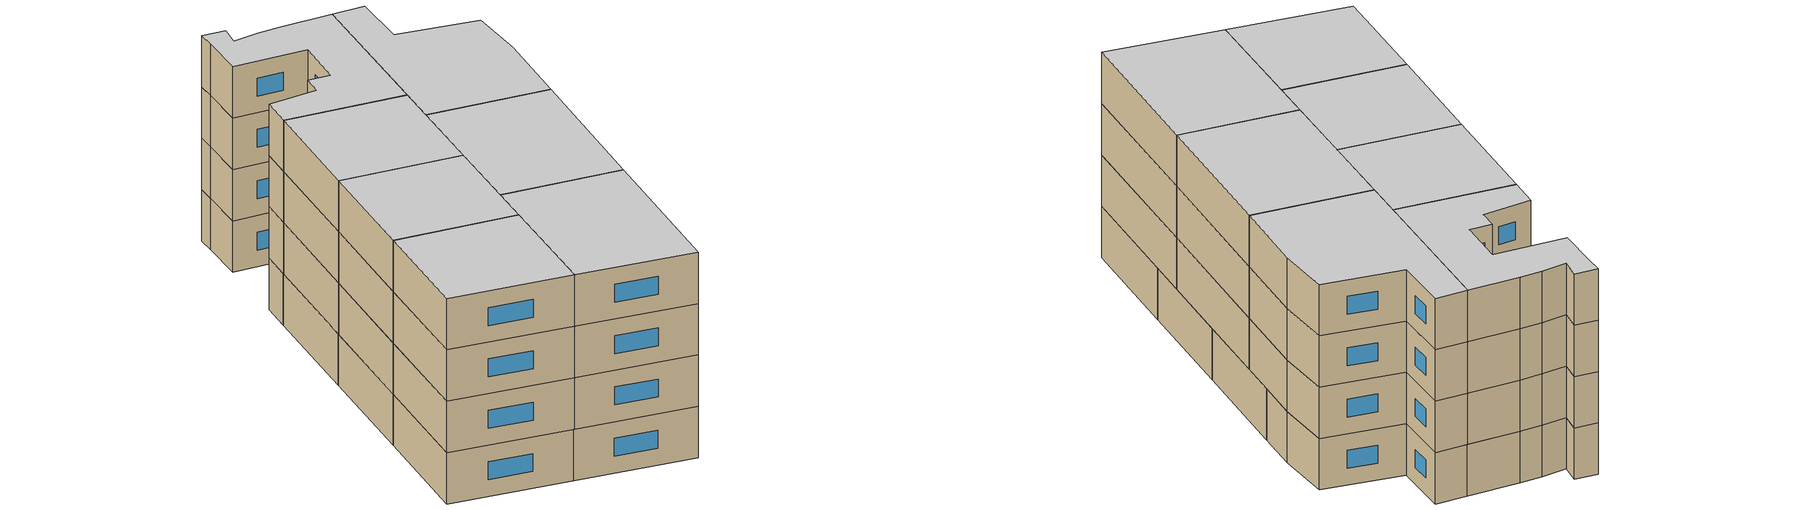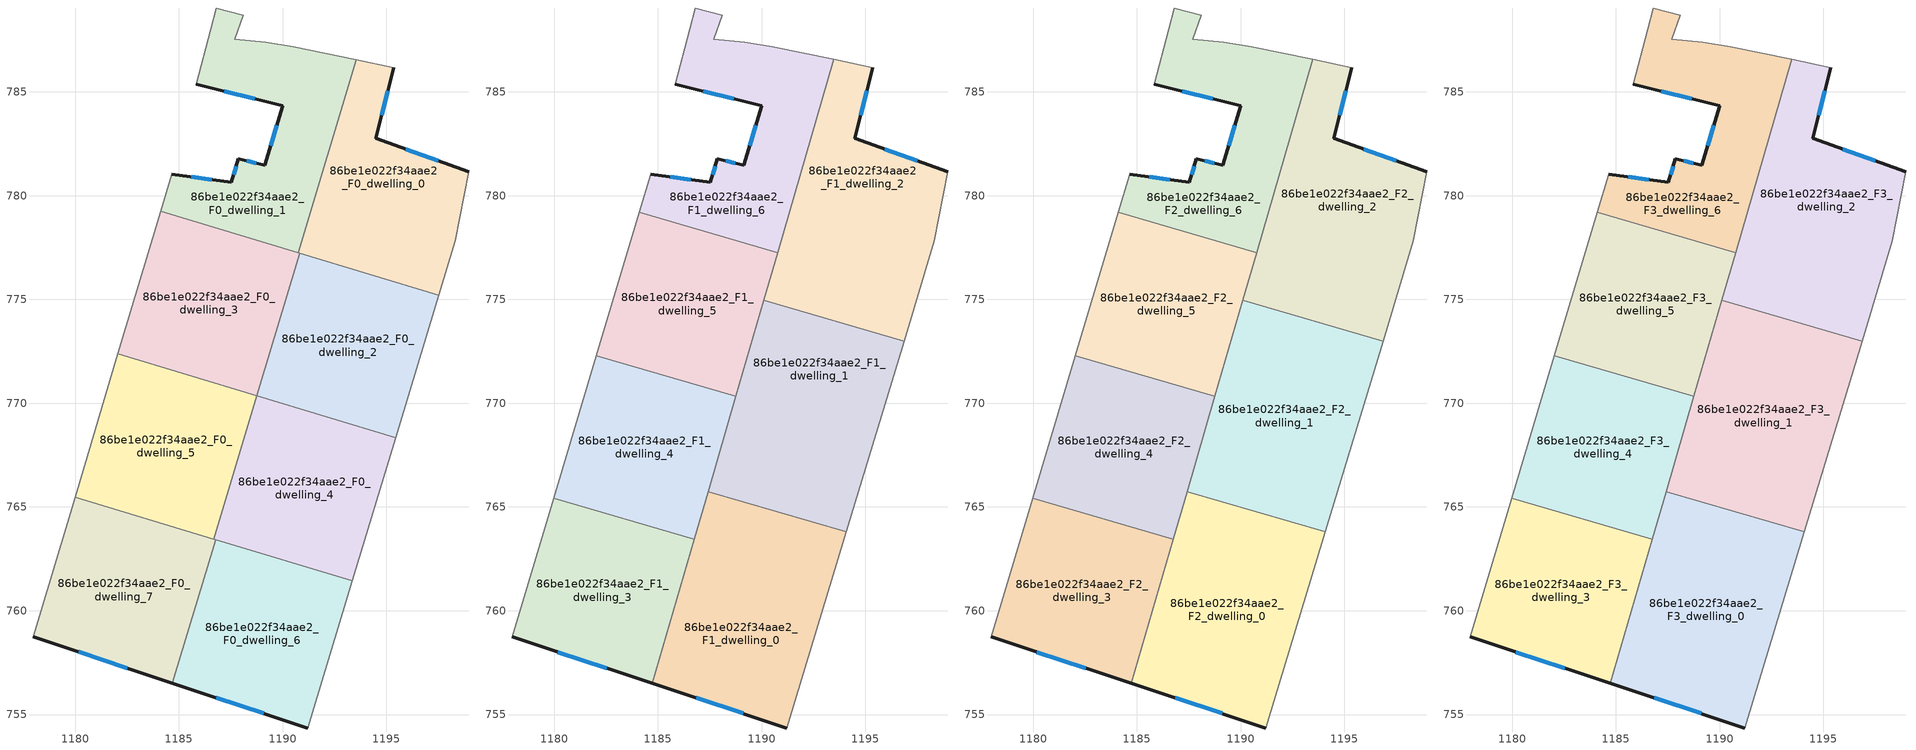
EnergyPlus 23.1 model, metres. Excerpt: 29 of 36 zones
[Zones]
86be1e022f34aae2_F0_dwelling_0
 floor ground (EU_floor_Construction): 1195.36,786.17 1194.48,782.77 1198.96,781.15 1198.32,777.82 1197.53,775.21 1190.75,777.26 1193.56,786.55 z0
 wall outside (EU_wall_Construction): 1198.96,781.15 1194.48,782.77 1195.36,786.17 z0:3
 wall adiabatic (EU_wall_Construction): 1197.53,775.21 1198.32,777.82 1198.96,781.15 / 1195.36,786.17 1193.56,786.55 z0:3
 wall to 86be1e022f34aae2_F0_dwelling_1 (EU_wall_Construction): 1193.56,786.55 1190.75,777.26 z0:3
 wall to 86be1e022f34aae2_F0_dwelling_2 (EU_wall_Construction): 1190.83,777.23 1197.53,775.21 z0:3
 wall to 86be1e022f34aae2_F0_dwelling_3 (EU_wall_Construction): 1190.75,777.26 1190.83,777.23 z0:3
 window (EU_Window_Construction): 1194.77,783.88 1195.07,785.06 / 1197.5,781.68 1195.94,782.24 z0.98:2.02
86be1e022f34aae2_F0_dwelling_1
 floor ground (EU_floor_Construction): 1193.56,786.55 1190.75,777.26 1184.12,779.26 1184.65,781.03 1187.53,780.65 1187.87,781.78 1189.14,781.46 1190,784.34 1185.83,785.38 1186.53,788.02 1186.81,789.04 1188.11,788.69 1187.7,787.53 1189.18,787.4 1190.5,787.19 z0
 wall outside (EU_wall_Construction): 1185.83,785.38 1190,784.34 1189.14,781.46 1187.87,781.78 1187.53,780.65 1184.65,781.03 z0:3
 wall adiabatic (EU_wall_Construction): 1193.56,786.55 1190.5,787.19 1189.18,787.4 1187.7,787.53 1188.11,788.69 1186.81,789.04 1186.53,788.02 1185.83,785.38 / 1184.65,781.03 1184.12,779.26 z0:3
 wall to 86be1e022f34aae2_F0_dwelling_3 (EU_wall_Construction): 1184.12,779.26 1190.75,777.26 z0:3
 window (EU_Window_Construction): 1189.72,783.4 1189.42,782.4 / 1187.19,785.04 1188.64,784.68 / 1186.59,780.78 1185.58,780.91 / 1187.76,781.41 1187.64,781.02 / 1188.73,781.56 1188.28,781.67 z0.98:2.02
86be1e022f34aae2_F0_dwelling_2
 floor ground (EU_floor_Construction): 1197.53,775.21 1195.45,768.33 1188.75,770.35 1190.83,777.23 z0
 wall to 86be1e022f34aae2_F0_dwelling_3 (EU_wall_Construction): 1190.83,777.23 1188.75,770.35 z0:3
 wall adiabatic (EU_wall_Construction): 1195.45,768.33 1197.53,775.21 z0:3
 wall to 86be1e022f34aae2_F0_dwelling_4 (EU_wall_Construction): 1188.76,770.35 1195.45,768.33 z0:3
 wall to 86be1e022f34aae2_F0_dwelling_5 (EU_wall_Construction): 1188.75,770.35 1188.76,770.35 z0:3
86be1e022f34aae2_F0_dwelling_3
 floor ground (EU_floor_Construction): 1190.83,777.23 1188.75,770.35 1182.06,772.37 1184.12,779.26 z0
 wall adiabatic (EU_wall_Construction): 1184.12,779.26 1182.06,772.37 z0:3
 wall to 86be1e022f34aae2_F0_dwelling_5 (EU_wall_Construction): 1182.06,772.37 1188.75,770.35 z0:3
86be1e022f34aae2_F0_dwelling_4
 floor ground (EU_floor_Construction): 1195.45,768.33 1193.36,761.43 1186.68,763.46 1188.76,770.35 z0
 wall to 86be1e022f34aae2_F0_dwelling_5 (EU_wall_Construction): 1188.76,770.35 1186.68,763.46 z0:3
 wall adiabatic (EU_wall_Construction): 1193.36,761.43 1195.45,768.33 z0:3
 wall to 86be1e022f34aae2_F0_dwelling_6 (EU_wall_Construction): 1186.77,763.43 1193.36,761.43 z0:3
 wall to 86be1e022f34aae2_F0_dwelling_7 (EU_wall_Construction): 1186.68,763.46 1186.77,763.43 z0:3
 ceiling adiabatic (EU_roof_Construction): 1193.36,761.43 1195.45,768.33 1188.76,770.35 1188.75,770.33 1186.76,763.45 1186.68,763.48 1186.68,763.46 z3
86be1e022f34aae2_F0_dwelling_5
 floor ground (EU_floor_Construction): 1188.76,770.35 1186.68,763.46 1180,765.47 1182.06,772.37 z0
 wall adiabatic (EU_wall_Construction): 1182.06,772.37 1180,765.47 z0:3
 wall to 86be1e022f34aae2_F0_dwelling_7 (EU_wall_Construction): 1180,765.47 1186.68,763.46 z0:3
86be1e022f34aae2_F0_dwelling_6
 floor ground (EU_floor_Construction): 1193.36,761.43 1191.22,754.35 1184.69,756.52 1186.77,763.43 z0
 wall outside (EU_wall_Construction): 1184.69,756.52 1191.22,754.35 z0:3
 wall to 86be1e022f34aae2_F0_dwelling_7 (EU_wall_Construction): 1186.77,763.43 1184.69,756.52 z0:3
 wall adiabatic (EU_wall_Construction): 1191.22,754.35 1193.36,761.43 z0:3
 window (EU_Window_Construction): 1186.81,755.81 1189.1,755.06 z0.98:2.02
86be1e022f34aae2_F0_dwelling_7
 floor ground (EU_floor_Construction): 1186.77,763.43 1184.69,756.52 1177.99,758.74 1180,765.47 z0
 wall outside (EU_wall_Construction): 1177.99,758.74 1184.69,756.52 z0:3
 wall adiabatic (EU_wall_Construction): 1180,765.47 1177.99,758.74 z0:3
 window (EU_Window_Construction): 1180.17,758.02 1182.51,757.24 z0.98:2.02
86be1e022f34aae2_F1_dwelling_0
 floor to 86be1e022f34aae2_F0_dwelling_6 (EU_floor_Construction): 1193.36,761.43 1191.22,754.35 1184.74,756.5 1186.15,761.37 1186.77,763.43 z3
 floor to 86be1e022f34aae2_F0_dwelling_7 (EU_floor_Construction): 1186.77,763.43 1186.15,761.37 1186.75,763.43 z3
 floor adiabatic (EU_floor_Construction): 1194.08,763.8 1193.36,761.43 1186.75,763.43 1187.42,765.74 z3
 wall outside (EU_wall_Construction): 1184.74,756.5 1191.22,754.35 z3:6
 wall to 86be1e022f34aae2_F1_dwelling_1 (EU_wall_Construction): 1194.08,763.8 1187.42,765.74 z3:6
 wall adiabatic (EU_wall_Construction): 1191.22,754.35 1194.08,763.8 z3:6
 wall to 86be1e022f34aae2_F1_dwelling_3 (EU_wall_Construction): 1186.76,763.45 1184.74,756.5 z3:6
 wall to 86be1e022f34aae2_F1_dwelling_4 (EU_wall_Construction): 1187.42,765.74 1186.76,763.45 z3:6
 window (EU_Window_Construction): 1186.84,755.8 1189.11,755.05 z3.98:5.02
86be1e022f34aae2_F1_dwelling_1
 floor to 86be1e022f34aae2_F0_dwelling_2 (EU_floor_Construction): 1196.86,773 1195.45,768.33 1188.76,770.35 1189.14,771.65 1190.14,774.95 z3
 floor adiabatic (EU_floor_Construction): 1195.45,768.33 1194.08,763.8 1187.42,765.74 1188.76,770.35 z3
 floor to 86be1e022f34aae2_F0_dwelling_3 (EU_floor_Construction): 1190.14,774.95 1189.14,771.65 1190.11,774.96 z3
 wall to 86be1e022f34aae2_F1_dwelling_2 (EU_wall_Construction): 1196.86,773 1190.11,774.96 z3:6
 wall adiabatic (EU_wall_Construction): 1194.08,763.8 1196.86,773 z3:6
 wall to 86be1e022f34aae2_F1_dwelling_5 (EU_wall_Construction): 1190.11,774.96 1188.76,770.33 z3:6
 wall to 86be1e022f34aae2_F1_dwelling_4 (EU_wall_Construction): 1188.76,770.33 1187.42,765.74 z3:6
86be1e022f34aae2_F1_dwelling_2
 floor to 86be1e022f34aae2_F0_dwelling_0 (EU_floor_Construction): 1195.36,786.17 1194.48,782.77 1198.96,781.15 1198.32,777.82 1197.53,775.21 1190.77,777.25 1191.51,779.8 1193.56,786.55 z3
 floor to 86be1e022f34aae2_F0_dwelling_2 (EU_floor_Construction): 1197.53,775.21 1196.86,773 1190.14,774.95 1190.83,777.23 z3
 floor to 86be1e022f34aae2_F0_dwelling_1 (EU_floor_Construction): 1193.56,786.55 1191.51,779.8 1193.48,786.56 z3
 floor to 86be1e022f34aae2_F0_dwelling_3 (EU_floor_Construction): 1190.83,777.23 1190.14,774.95 1190.11,774.96 1190.77,777.25 z3
 wall outside (EU_wall_Construction): 1198.96,781.15 1194.48,782.77 1195.36,786.17 z3:6
 wall adiabatic (EU_wall_Construction): 1196.86,773 1198.32,777.82 1198.96,781.15 / 1195.36,786.17 1193.48,786.56 z3:6
 wall to 86be1e022f34aae2_F1_dwelling_6 (EU_wall_Construction): 1193.48,786.56 1190.77,777.25 z3:6
 wall to 86be1e022f34aae2_F1_dwelling_5 (EU_wall_Construction): 1190.77,777.25 1190.11,774.96 z3:6
 window (EU_Window_Construction): 1194.77,783.88 1195.07,785.06 / 1197.5,781.68 1195.94,782.24 z3.98:5.02
86be1e022f34aae2_F1_dwelling_3
 floor to 86be1e022f34aae2_F0_dwelling_7 (EU_floor_Construction): 1186.75,763.43 1186.14,761.34 1184.69,756.52 1177.99,758.74 1179.99,765.42 1184.8,764.02 z3
 floor to 86be1e022f34aae2_F0_dwelling_6 (EU_floor_Construction): 1186.14,761.34 1184.74,756.5 1184.69,756.52 z3
 floor to 86be1e022f34aae2_F0_dwelling_5 (EU_floor_Construction): 1186.68,763.48 1186.68,763.46 1184.8,764.02 z3
 wall outside (EU_wall_Construction): 1177.99,758.74 1184.74,756.5 z3:6
 wall to 86be1e022f34aae2_F1_dwelling_4 (EU_wall_Construction): 1186.76,763.45 1179.99,765.42 z3:6
 wall adiabatic (EU_wall_Construction): 1179.99,765.42 1177.99,758.74 z3:6
 window (EU_Window_Construction): 1180.18,758.01 1182.54,757.23 z3.98:5.02
86be1e022f34aae2_F1_dwelling_4
 floor to 86be1e022f34aae2_F0_dwelling_4 (EU_floor_Construction): 1188.76,770.33 1186.76,763.45 1186.68,763.48 z3
 floor to 86be1e022f34aae2_F0_dwelling_5 (EU_floor_Construction): 1188.75,770.33 1186.68,763.48 1184.78,764.03 1180,765.47 1182.04,772.28 z3
 floor to 86be1e022f34aae2_F0_dwelling_7 (EU_floor_Construction): 1184.78,764.03 1179.99,765.42 1180,765.47 z3
 wall to 86be1e022f34aae2_F1_dwelling_5 (EU_wall_Construction): 1188.76,770.33 1182.04,772.28 z3:6
 wall adiabatic (EU_wall_Construction): 1182.04,772.28 1179.99,765.42 z3:6
86be1e022f34aae2_F1_dwelling_5
 floor to 86be1e022f34aae2_F0_dwelling_3 (EU_floor_Construction): 1190.36,777.38 1190.77,777.25 1189.13,771.6 1188.75,770.35 1182.06,772.37 1184.1,779.2 z3
 floor to 86be1e022f34aae2_F0_dwelling_5 (EU_floor_Construction): 1188.76,770.35 1188.75,770.33 1182.04,772.28 1182.06,772.37 z3
 wall to 86be1e022f34aae2_F1_dwelling_6 (EU_wall_Construction): 1190.77,777.25 1184.1,779.2 z3:6
 wall adiabatic (EU_wall_Construction): 1184.1,779.2 1182.04,772.28 z3:6
86be1e022f34aae2_F1_dwelling_6
 floor to 86be1e022f34aae2_F0_dwelling_1 (EU_floor_Construction): 1193.48,786.56 1191.51,779.8 1190.75,777.26 1190.38,777.37 1184.12,779.26 1184.65,781.03 1187.53,780.65 1187.87,781.78 1189.14,781.46 1190,784.34 1185.83,785.38 1186.53,788.02 1186.81,789.04 1188.11,788.69 1187.7,787.53 1189.18,787.4 1190.5,787.19 z3
 floor to 86be1e022f34aae2_F0_dwelling_0 (EU_floor_Construction): 1191.51,779.8 1190.77,777.25 1190.75,777.26 z3
 floor to 86be1e022f34aae2_F0_dwelling_3 (EU_floor_Construction): 1190.36,777.38 1184.1,779.2 1184.12,779.26 z3
 wall outside (EU_wall_Construction): 1185.83,785.38 1190,784.34 1189.14,781.46 1187.87,781.78 1187.53,780.65 1184.65,781.03 z3:6
 wall adiabatic (EU_wall_Construction): 1193.48,786.56 1190.5,787.19 1189.18,787.4 1187.7,787.53 1188.11,788.69 1186.81,789.04 1186.53,788.02 1185.83,785.38 / 1184.65,781.03 1184.1,779.2 z3:6
 window (EU_Window_Construction): 1189.72,783.4 1189.42,782.4 / 1187.19,785.04 1188.64,784.68 / 1186.59,780.78 1185.58,780.91 / 1187.76,781.41 1187.64,781.02 / 1188.73,781.56 1188.28,781.67 z3.98:5.02
86be1e022f34aae2_F2_dwelling_0
 floor to 86be1e022f34aae2_F1_dwelling_0 (EU_floor_Construction): 1194.08,763.8 1191.22,754.35 1184.74,756.5 1187.42,765.74 z6
 wall outside (EU_wall_Construction): 1184.74,756.5 1191.22,754.35 z6:9
 wall to 86be1e022f34aae2_F2_dwelling_1 (EU_wall_Construction): 1194.08,763.8 1187.42,765.74 z6:9
 wall adiabatic (EU_wall_Construction): 1191.22,754.35 1194.08,763.8 z6:9
 wall to 86be1e022f34aae2_F2_dwelling_3 (EU_wall_Construction): 1186.76,763.45 1184.74,756.5 z6:9
 wall to 86be1e022f34aae2_F2_dwelling_4 (EU_wall_Construction): 1187.42,765.74 1186.76,763.45 z6:9
 window (EU_Window_Construction): 1186.84,755.8 1189.11,755.05 z6.98:8.02
86be1e022f34aae2_F2_dwelling_1
 floor to 86be1e022f34aae2_F1_dwelling_1 (EU_floor_Construction): 1196.86,773 1194.08,763.8 1187.42,765.74 1190.11,774.96 z6
 wall to 86be1e022f34aae2_F2_dwelling_2 (EU_wall_Construction): 1196.86,773 1190.11,774.96 z6:9
 wall adiabatic (EU_wall_Construction): 1194.08,763.8 1196.86,773 z6:9
 wall to 86be1e022f34aae2_F2_dwelling_5 (EU_wall_Construction): 1190.11,774.96 1188.76,770.33 z6:9
 wall to 86be1e022f34aae2_F2_dwelling_4 (EU_wall_Construction): 1188.76,770.33 1187.42,765.74 z6:9
86be1e022f34aae2_F2_dwelling_2
 floor to 86be1e022f34aae2_F1_dwelling_2 (EU_floor_Construction): 1195.36,786.17 1194.48,782.77 1198.96,781.15 1198.32,777.82 1196.86,773 1190.11,774.96 1193.48,786.56 z6
 wall outside (EU_wall_Construction): 1198.96,781.15 1194.48,782.77 1195.36,786.17 z6:9
 wall adiabatic (EU_wall_Construction): 1196.86,773 1198.32,777.82 1198.96,781.15 / 1195.36,786.17 1193.48,786.56 z6:9
 wall to 86be1e022f34aae2_F2_dwelling_6 (EU_wall_Construction): 1193.48,786.56 1190.77,777.25 z6:9
 wall to 86be1e022f34aae2_F2_dwelling_5 (EU_wall_Construction): 1190.77,777.25 1190.11,774.96 z6:9
 window (EU_Window_Construction): 1194.77,783.88 1195.07,785.06 / 1197.5,781.68 1195.94,782.24 z6.98:8.02
86be1e022f34aae2_F2_dwelling_3
 floor to 86be1e022f34aae2_F1_dwelling_3 (EU_floor_Construction): 1186.76,763.45 1184.74,756.5 1177.99,758.74 1179.99,765.42 z6
 wall outside (EU_wall_Construction): 1177.99,758.74 1184.74,756.5 z6:9
 wall to 86be1e022f34aae2_F2_dwelling_4 (EU_wall_Construction): 1186.76,763.45 1179.99,765.42 z6:9
 wall adiabatic (EU_wall_Construction): 1179.99,765.42 1177.99,758.74 z6:9
 window (EU_Window_Construction): 1180.18,758.01 1182.54,757.23 z6.98:8.02
86be1e022f34aae2_F2_dwelling_4
 floor to 86be1e022f34aae2_F1_dwelling_4 (EU_floor_Construction): 1188.76,770.33 1186.76,763.45 1179.99,765.42 1182.04,772.28 z6
 wall to 86be1e022f34aae2_F2_dwelling_5 (EU_wall_Construction): 1188.76,770.33 1182.04,772.28 z6:9
 wall adiabatic (EU_wall_Construction): 1182.04,772.28 1179.99,765.42 z6:9
86be1e022f34aae2_F2_dwelling_5
 floor to 86be1e022f34aae2_F1_dwelling_5 (EU_floor_Construction): 1190.77,777.25 1188.76,770.33 1182.04,772.28 1184.1,779.2 z6
 wall to 86be1e022f34aae2_F2_dwelling_6 (EU_wall_Construction): 1190.77,777.25 1184.1,779.2 z6:9
 wall adiabatic (EU_wall_Construction): 1184.1,779.2 1182.04,772.28 z6:9
86be1e022f34aae2_F2_dwelling_6
 floor to 86be1e022f34aae2_F1_dwelling_6 (EU_floor_Construction): 1193.48,786.56 1190.77,777.25 1184.1,779.2 1184.65,781.03 1187.53,780.65 1187.87,781.78 1189.14,781.46 1190,784.34 1185.83,785.38 1186.53,788.02 1186.81,789.04 1188.11,788.69 1187.7,787.53 1189.18,787.4 1190.5,787.19 z6
 wall outside (EU_wall_Construction): 1185.83,785.38 1190,784.34 1189.14,781.46 1187.87,781.78 1187.53,780.65 1184.65,781.03 z6:9
 wall adiabatic (EU_wall_Construction): 1193.48,786.56 1190.5,787.19 1189.18,787.4 1187.7,787.53 1188.11,788.69 1186.81,789.04 1186.53,788.02 1185.83,785.38 / 1184.65,781.03 1184.1,779.2 z6:9
 window (EU_Window_Construction): 1189.72,783.4 1189.42,782.4 / 1187.19,785.04 1188.64,784.68 / 1186.59,780.78 1185.58,780.91 / 1187.76,781.41 1187.64,781.02 / 1188.73,781.56 1188.28,781.67 z6.98:8.02
86be1e022f34aae2_F3_dwelling_0
 floor to 86be1e022f34aae2_F2_dwelling_0 (EU_floor_Construction): 1194.08,763.8 1191.22,754.35 1184.74,756.5 1187.42,765.74 z9
 wall outside (EU_wall_Construction): 1184.74,756.5 1191.22,754.35 z9:12
 wall to 86be1e022f34aae2_F3_dwelling_1 (EU_wall_Construction): 1194.08,763.8 1187.42,765.74 z9:12
 wall adiabatic (EU_wall_Construction): 1191.22,754.35 1194.08,763.8 z9:12
 wall to 86be1e022f34aae2_F3_dwelling_3 (EU_wall_Construction): 1186.76,763.45 1184.74,756.5 z9:12
 wall to 86be1e022f34aae2_F3_dwelling_4 (EU_wall_Construction): 1187.42,765.74 1186.76,763.45 z9:12
 window (EU_Window_Construction): 1186.84,755.8 1189.11,755.05 z9.98:11.02
 ceiling to 86be1e022f34aae2_F4_dwelling_0 (EU_floor_Construction): 1191.22,754.35 1194.08,763.8 1187.42,765.74 1184.74,756.5 z12
86be1e022f34aae2_F3_dwelling_1
 floor to 86be1e022f34aae2_F2_dwelling_1 (EU_floor_Construction): 1196.86,773 1194.08,763.8 1187.42,765.74 1190.11,774.96 z9
 wall to 86be1e022f34aae2_F3_dwelling_2 (EU_wall_Construction): 1196.86,773 1190.11,774.96 z9:12
 wall adiabatic (EU_wall_Construction): 1194.08,763.8 1196.86,773 z9:12
 wall to 86be1e022f34aae2_F3_dwelling_5 (EU_wall_Construction): 1190.11,774.96 1188.76,770.33 z9:12
 wall to 86be1e022f34aae2_F3_dwelling_4 (EU_wall_Construction): 1188.76,770.33 1187.42,765.74 z9:12
 ceiling to 86be1e022f34aae2_F4_dwelling_1 (EU_floor_Construction): 1194.08,763.8 1196.86,773 1190.11,774.96 1187.42,765.74 z12
86be1e022f34aae2_F3_dwelling_2
 floor to 86be1e022f34aae2_F2_dwelling_2 (EU_floor_Construction): 1195.36,786.17 1194.48,782.77 1198.96,781.15 1198.32,777.82 1196.86,773 1190.11,774.96 1193.48,786.56 z9
 wall outside (EU_wall_Construction): 1198.96,781.15 1194.48,782.77 1195.36,786.17 z9:12
 wall adiabatic (EU_wall_Construction): 1196.86,773 1198.32,777.82 1198.96,781.15 / 1195.36,786.17 1193.48,786.56 z9:12
 wall to 86be1e022f34aae2_F3_dwelling_6 (EU_wall_Construction): 1193.48,786.56 1190.77,777.25 z9:12
 wall to 86be1e022f34aae2_F3_dwelling_5 (EU_wall_Construction): 1190.77,777.25 1190.11,774.96 z9:12
 window (EU_Window_Construction): 1194.77,783.88 1195.07,785.06 / 1197.5,781.68 1195.94,782.24 z9.98:11.02
 ceiling to 86be1e022f34aae2_F4_dwelling_2 (EU_floor_Construction): 1196.86,773 1198.32,777.82 1198.96,781.15 1194.48,782.77 1195.36,786.17 1193.48,786.56 1190.11,774.96 z12
86be1e022f34aae2_F3_dwelling_3
 floor to 86be1e022f34aae2_F2_dwelling_3 (EU_floor_Construction): 1186.76,763.45 1184.74,756.5 1177.99,758.74 1179.99,765.42 z9
 wall outside (EU_wall_Construction): 1177.99,758.74 1184.74,756.5 z9:12
 wall to 86be1e022f34aae2_F3_dwelling_4 (EU_wall_Construction): 1186.76,763.45 1179.99,765.42 z9:12
 wall adiabatic (EU_wall_Construction): 1179.99,765.42 1177.99,758.74 z9:12
 window (EU_Window_Construction): 1180.18,758.01 1182.54,757.23 z9.98:11.02
 ceiling to 86be1e022f34aae2_F4_dwelling_3 (EU_floor_Construction): 1184.74,756.5 1186.76,763.45 1179.99,765.42 1177.99,758.74 z12
86be1e022f34aae2_F3_dwelling_4
 floor to 86be1e022f34aae2_F2_dwelling_4 (EU_floor_Construction): 1188.76,770.33 1186.76,763.45 1179.99,765.42 1182.04,772.28 z9
 wall to 86be1e022f34aae2_F3_dwelling_5 (EU_wall_Construction): 1188.76,770.33 1182.04,772.28 z9:12
 wall adiabatic (EU_wall_Construction): 1182.04,772.28 1179.99,765.42 z9:12
 ceiling to 86be1e022f34aae2_F4_dwelling_4 (EU_floor_Construction): 1186.76,763.45 1188.76,770.33 1182.04,772.28 1179.99,765.42 z12
86be1e022f34aae2_F3_dwelling_5
 floor to 86be1e022f34aae2_F2_dwelling_5 (EU_floor_Construction): 1190.77,777.25 1188.76,770.33 1182.04,772.28 1184.1,779.2 z9
 wall to 86be1e022f34aae2_F3_dwelling_6 (EU_wall_Construction): 1190.77,777.25 1184.1,779.2 z9:12
 wall adiabatic (EU_wall_Construction): 1184.1,779.2 1182.04,772.28 z9:12
 ceiling to 86be1e022f34aae2_F4_dwelling_5 (EU_floor_Construction): 1188.76,770.33 1190.77,777.25 1184.1,779.2 1182.04,772.28 z12
86be1e022f34aae2_F3_dwelling_6
 floor to 86be1e022f34aae2_F2_dwelling_6 (EU_floor_Construction): 1193.48,786.56 1190.77,777.25 1184.1,779.2 1184.65,781.03 1187.53,780.65 1187.87,781.78 1189.14,781.46 1190,784.34 1185.83,785.38 1186.53,788.02 1186.81,789.04 1188.11,788.69 1187.7,787.53 1189.18,787.4 1190.5,787.19 z9
 wall outside (EU_wall_Construction): 1185.83,785.38 1190,784.34 1189.14,781.46 1187.87,781.78 1187.53,780.65 1184.65,781.03 z9:12
 wall adiabatic (EU_wall_Construction): 1193.48,786.56 1190.5,787.19 1189.18,787.4 1187.7,787.53 1188.11,788.69 1186.81,789.04 1186.53,788.02 1185.83,785.38 / 1184.65,781.03 1184.1,779.2 z9:12
 window (EU_Window_Construction): 1189.72,783.4 1189.42,782.4 / 1187.19,785.04 1188.64,784.68 / 1186.59,780.78 1185.58,780.91 / 1187.76,781.41 1187.64,781.02 / 1188.73,781.56 1188.28,781.67 z9.98:11.02
 ceiling to 86be1e022f34aae2_F4_dwelling_6 (EU_floor_Construction): 1190.77,777.25 1193.48,786.56 1190.5,787.19 1189.18,787.4 1187.7,787.53 1188.11,788.69 1186.81,789.04 1186.53,788.02 1185.83,785.38 1190,784.34 1189.14,781.46 1187.87,781.78 1187.53,780.65 1184.65,781.03 1184.1,779.2 z12
[Building]
EU S2 Campaign: North Axis=0; Terrain=City; Solar Distribution=FullExterior
[Site:Location]
Bologna: Latitude=44.5; Longitude=11.25; Time Zone=1; Elevation=37
[SizingPeriod:WeatherFileDays]
AnnualSizingPeriod: Begin Month=1; Begin Day of Month=1; End Month=12; End Day of Month=31; Day of Week for Start Day=Monday; Use Weather File Daylight Saving Period=No; Use Weather File Rain and Snow Indicators=No
[MATERIAL]
EU_InternalMass_Material: Roughness=MediumRough; Thickness=0.1; Conductivity=1; Density=1800; Specific Heat=900; Thermal Absorptance=0.9; Solar Absorptance=0.7; Visible Absorptance=0.7
[MATERIAL:NOMASS] Roughness=MediumRough; Thermal Absorptance=0.9; Solar Absorptance=0.7; Visible Absorptance=0.7
Name | Thermal Resistance
EU_wall_NoMass | 0.905828
EU_roof_NoMass | 0.37593
EU_floor_NoMass | 0.67114
[WINDOWMATERIAL:SIMPLEGLAZINGSYSTEM]
EU_Window_SimpleGlazing: UFactor=4.52486; Solar Heat Gain Coefficient=0.85; Visible Transmittance=0.85
[CONSTRUCTION]
EU_wall_Construction: EU_wall_NoMass
EU_roof_Construction: EU_roof_NoMass
EU_floor_Construction: EU_floor_NoMass
EU_Window_Construction: EU_Window_SimpleGlazing
EU_InternalMass_Construction: EU_InternalMass_Material
[ZONE] Type=1; Multiplier=1; Ceiling Height=autocalculate; Floor Area=autocalculate; Part of Total Floor Area=Yes
Name | Volume
86be1e022f34aae2_F0_dwelling_0 | 150.923
86be1e022f34aae2_F1_dwelling_0; 86be1e022f34aae2_F2_dwelling_0; 86be1e022f34aae2_F3_dwelling_0 | 201.219
86be1e022f34aae2_F0_dwelling_1 | 150.921
86be1e022f34aae2_F1_dwelling_1; 86be1e022f34aae2_F2_dwelling_1; 86be1e022f34aae2_F3_dwelling_1 | 201.189
86be1e022f34aae2_F0_dwelling_2; 86be1e022f34aae2_F0_dwelling_5 | 150.909
86be1e022f34aae2_F1_dwelling_2; 86be1e022f34aae2_F2_dwelling_2; 86be1e022f34aae2_F3_dwelling_2 | 201.212
86be1e022f34aae2_F0_dwelling_3 | 150.93
86be1e022f34aae2_F1_dwelling_3; 86be1e022f34aae2_F2_dwelling_3; 86be1e022f34aae2_F3_dwelling_3; 86be1e022f34aae2_F0_dwelling_7 | 150.916
86be1e022f34aae2_F0_dwelling_4 | 150.902
86be1e022f34aae2_F1_dwelling_4; 86be1e022f34aae2_F2_dwelling_4; 86be1e022f34aae2_F3_dwelling_4 | 150.907
86be1e022f34aae2_F1_dwelling_5; 86be1e022f34aae2_F2_dwelling_5; 86be1e022f34aae2_F3_dwelling_5 | 150.95
86be1e022f34aae2_F0_dwelling_6 | 150.913
86be1e022f34aae2_F1_dwelling_6; 86be1e022f34aae2_F2_dwelling_6; 86be1e022f34aae2_F3_dwelling_6 | 150.918
[INTERNALMASS] Construction=EU_InternalMass_Construction
Name | Zone or ZoneList | Surface Area
86be1e022f34aae2_F0_dwelling_0_EU_InternalMass | 86be1e022f34aae2_F0_dwelling_0 | 50.3076
86be1e022f34aae2_F0_dwelling_1_EU_InternalMass | 86be1e022f34aae2_F0_dwelling_1 | 50.3076
86be1e022f34aae2_F0_dwelling_2_EU_InternalMass | 86be1e022f34aae2_F0_dwelling_2 | 50.303
86be1e022f34aae2_F0_dwelling_3_EU_InternalMass | 86be1e022f34aae2_F0_dwelling_3 | 50.31
86be1e022f34aae2_F0_dwelling_4_EU_InternalMass | 86be1e022f34aae2_F0_dwelling_4 | 50.3005
86be1e022f34aae2_F0_dwelling_5_EU_InternalMass | 86be1e022f34aae2_F0_dwelling_5 | 50.303
86be1e022f34aae2_F0_dwelling_6_EU_InternalMass | 86be1e022f34aae2_F0_dwelling_6 | 50.3045
86be1e022f34aae2_F0_dwelling_7_EU_InternalMass | 86be1e022f34aae2_F0_dwelling_7 | 50.305
86be1e022f34aae2_F1_dwelling_0_EU_InternalMass | 86be1e022f34aae2_F1_dwelling_0 | 67.0733
86be1e022f34aae2_F1_dwelling_1_EU_InternalMass | 86be1e022f34aae2_F1_dwelling_1 | 67.0661
86be1e022f34aae2_F1_dwelling_2_EU_InternalMass | 86be1e022f34aae2_F1_dwelling_2 | 67.0706
86be1e022f34aae2_F1_dwelling_3_EU_InternalMass | 86be1e022f34aae2_F1_dwelling_3 | 50.3051
86be1e022f34aae2_F1_dwelling_4_EU_InternalMass | 86be1e022f34aae2_F1_dwelling_4 | 50.3023
86be1e022f34aae2_F1_dwelling_5_EU_InternalMass | 86be1e022f34aae2_F1_dwelling_5 | 50.3168
86be1e022f34aae2_F1_dwelling_6_EU_InternalMass | 86be1e022f34aae2_F1_dwelling_6 | 50.306
86be1e022f34aae2_F2_dwelling_0_EU_InternalMass | 86be1e022f34aae2_F2_dwelling_0 | 67.0733
86be1e022f34aae2_F2_dwelling_1_EU_InternalMass | 86be1e022f34aae2_F2_dwelling_1 | 67.0661
86be1e022f34aae2_F2_dwelling_2_EU_InternalMass | 86be1e022f34aae2_F2_dwelling_2 | 67.0706
86be1e022f34aae2_F2_dwelling_3_EU_InternalMass | 86be1e022f34aae2_F2_dwelling_3 | 50.3051
86be1e022f34aae2_F2_dwelling_4_EU_InternalMass | 86be1e022f34aae2_F2_dwelling_4 | 50.3023
86be1e022f34aae2_F2_dwelling_5_EU_InternalMass | 86be1e022f34aae2_F2_dwelling_5 | 50.3168
86be1e022f34aae2_F2_dwelling_6_EU_InternalMass | 86be1e022f34aae2_F2_dwelling_6 | 50.306
86be1e022f34aae2_F3_dwelling_0_EU_InternalMass | 86be1e022f34aae2_F3_dwelling_0 | 67.0733
86be1e022f34aae2_F3_dwelling_1_EU_InternalMass | 86be1e022f34aae2_F3_dwelling_1 | 67.0661
86be1e022f34aae2_F3_dwelling_2_EU_InternalMass | 86be1e022f34aae2_F3_dwelling_2 | 67.0706
86be1e022f34aae2_F3_dwelling_3_EU_InternalMass | 86be1e022f34aae2_F3_dwelling_3 | 50.3051
86be1e022f34aae2_F3_dwelling_4_EU_InternalMass | 86be1e022f34aae2_F3_dwelling_4 | 50.3023
86be1e022f34aae2_F3_dwelling_5_EU_InternalMass | 86be1e022f34aae2_F3_dwelling_5 | 50.3168
86be1e022f34aae2_F3_dwelling_6_EU_InternalMass | 86be1e022f34aae2_F3_dwelling_6 | 50.306
[OTHEREQUIPMENT] Fuel Type=Electricity; Design Level Calculation Method=Watts/Area; Power per Zone Floor Area=1; Fraction Latent=0; Fraction Radiant=0; Fraction Lost=0; Carbon Dioxide Generation Rate=0; EndUse Subcategory=EU_Step8_InternalGains
Name | Zone or ZoneList or Space or SpaceList | Schedule
EU_Step8_InternalGain_86be1e022f34aae2_F0_dwelling_0_f000 | 86be1e022f34aae2_F0_dwelling_0 | EU_Step8_GainSchedule_86be1e022f34aae2_F0_dwelling_0_f000
EU_Step8_InternalGain_86be1e022f34aae2_F0_dwelling_1_f000 | 86be1e022f34aae2_F0_dwelling_1 | EU_Step8_GainSchedule_86be1e022f34aae2_F0_dwelling_1_f000
EU_Step8_InternalGain_86be1e022f34aae2_F0_dwelling_2_f000 | 86be1e022f34aae2_F0_dwelling_2 | EU_Step8_GainSchedule_86be1e022f34aae2_F0_dwelling_2_f000
EU_Step8_InternalGain_86be1e022f34aae2_F0_dwelling_3_f000 | 86be1e022f34aae2_F0_dwelling_3 | EU_Step8_GainSchedule_86be1e022f34aae2_F0_dwelling_3_f000
EU_Step8_InternalGain_86be1e022f34aae2_F0_dwelling_4_f000 | 86be1e022f34aae2_F0_dwelling_4 | EU_Step8_GainSchedule_86be1e022f34aae2_F0_dwelling_4_f000
EU_Step8_InternalGain_86be1e022f34aae2_F0_dwelling_5_f000 | 86be1e022f34aae2_F0_dwelling_5 | EU_Step8_GainSchedule_86be1e022f34aae2_F0_dwelling_5_f000
EU_Step8_InternalGain_86be1e022f34aae2_F0_dwelling_6_f000 | 86be1e022f34aae2_F0_dwelling_6 | EU_Step8_GainSchedule_86be1e022f34aae2_F0_dwelling_6_f000
EU_Step8_InternalGain_86be1e022f34aae2_F0_dwelling_7_f000 | 86be1e022f34aae2_F0_dwelling_7 | EU_Step8_GainSchedule_86be1e022f34aae2_F0_dwelling_7_f000
EU_Step8_InternalGain_86be1e022f34aae2_F1_dwelling_0_f000 | 86be1e022f34aae2_F1_dwelling_0 | EU_Step8_GainSchedule_86be1e022f34aae2_F1_dwelling_0_f000
EU_Step8_InternalGain_86be1e022f34aae2_F1_dwelling_1_f000 | 86be1e022f34aae2_F1_dwelling_1 | EU_Step8_GainSchedule_86be1e022f34aae2_F1_dwelling_1_f000
EU_Step8_InternalGain_86be1e022f34aae2_F1_dwelling_2_f000 | 86be1e022f34aae2_F1_dwelling_2 | EU_Step8_GainSchedule_86be1e022f34aae2_F1_dwelling_2_f000
EU_Step8_InternalGain_86be1e022f34aae2_F1_dwelling_3_f000 | 86be1e022f34aae2_F1_dwelling_3 | EU_Step8_GainSchedule_86be1e022f34aae2_F1_dwelling_3_f000
EU_Step8_InternalGain_86be1e022f34aae2_F1_dwelling_4_f000 | 86be1e022f34aae2_F1_dwelling_4 | EU_Step8_GainSchedule_86be1e022f34aae2_F1_dwelling_4_f000
EU_Step8_InternalGain_86be1e022f34aae2_F1_dwelling_5_f000 | 86be1e022f34aae2_F1_dwelling_5 | EU_Step8_GainSchedule_86be1e022f34aae2_F1_dwelling_5_f000
EU_Step8_InternalGain_86be1e022f34aae2_F1_dwelling_6_f000 | 86be1e022f34aae2_F1_dwelling_6 | EU_Step8_GainSchedule_86be1e022f34aae2_F1_dwelling_6_f000
EU_Step8_InternalGain_86be1e022f34aae2_F2_dwelling_0_f000 | 86be1e022f34aae2_F2_dwelling_0 | EU_Step8_GainSchedule_86be1e022f34aae2_F2_dwelling_0_f000
EU_Step8_InternalGain_86be1e022f34aae2_F2_dwelling_1_f000 | 86be1e022f34aae2_F2_dwelling_1 | EU_Step8_GainSchedule_86be1e022f34aae2_F2_dwelling_1_f000
EU_Step8_InternalGain_86be1e022f34aae2_F2_dwelling_2_f000 | 86be1e022f34aae2_F2_dwelling_2 | EU_Step8_GainSchedule_86be1e022f34aae2_F2_dwelling_2_f000
EU_Step8_InternalGain_86be1e022f34aae2_F2_dwelling_3_f000 | 86be1e022f34aae2_F2_dwelling_3 | EU_Step8_GainSchedule_86be1e022f34aae2_F2_dwelling_3_f000
EU_Step8_InternalGain_86be1e022f34aae2_F2_dwelling_4_f000 | 86be1e022f34aae2_F2_dwelling_4 | EU_Step8_GainSchedule_86be1e022f34aae2_F2_dwelling_4_f000
EU_Step8_InternalGain_86be1e022f34aae2_F2_dwelling_5_f000 | 86be1e022f34aae2_F2_dwelling_5 | EU_Step8_GainSchedule_86be1e022f34aae2_F2_dwelling_5_f000
EU_Step8_InternalGain_86be1e022f34aae2_F2_dwelling_6_f000 | 86be1e022f34aae2_F2_dwelling_6 | EU_Step8_GainSchedule_86be1e022f34aae2_F2_dwelling_6_f000
EU_Step8_InternalGain_86be1e022f34aae2_F3_dwelling_0_f000 | 86be1e022f34aae2_F3_dwelling_0 | EU_Step8_GainSchedule_86be1e022f34aae2_F3_dwelling_0_f000
EU_Step8_InternalGain_86be1e022f34aae2_F3_dwelling_1_f000 | 86be1e022f34aae2_F3_dwelling_1 | EU_Step8_GainSchedule_86be1e022f34aae2_F3_dwelling_1_f000
EU_Step8_InternalGain_86be1e022f34aae2_F3_dwelling_2_f000 | 86be1e022f34aae2_F3_dwelling_2 | EU_Step8_GainSchedule_86be1e022f34aae2_F3_dwelling_2_f000
EU_Step8_InternalGain_86be1e022f34aae2_F3_dwelling_3_f000 | 86be1e022f34aae2_F3_dwelling_3 | EU_Step8_GainSchedule_86be1e022f34aae2_F3_dwelling_3_f000
EU_Step8_InternalGain_86be1e022f34aae2_F3_dwelling_4_f000 | 86be1e022f34aae2_F3_dwelling_4 | EU_Step8_GainSchedule_86be1e022f34aae2_F3_dwelling_4_f000
EU_Step8_InternalGain_86be1e022f34aae2_F3_dwelling_5_f000 | 86be1e022f34aae2_F3_dwelling_5 | EU_Step8_GainSchedule_86be1e022f34aae2_F3_dwelling_5_f000
EU_Step8_InternalGain_86be1e022f34aae2_F3_dwelling_6_f000 | 86be1e022f34aae2_F3_dwelling_6 | EU_Step8_GainSchedule_86be1e022f34aae2_F3_dwelling_6_f000
[ZONEVENTILATION:DESIGNFLOWRATE] Schedule=EU_AlwaysOn; Design Flow Rate Calculation Method=AirChanges/Hour; Air Changes per Hour=0.73129; Ventilation Type=Natural; Fan Pressure Rise=0; Fan Total Efficiency=1; Constant Term Coefficient=1; Temperature Term Coefficient=0; Velocity Term Coefficient=0; Velocity Squared Term Coefficient=0; Minimum Indoor Temperature=-100; Maximum Indoor Temperature=100; Delta Temperature=-100; Minimum Outdoor Temperature=-100; Maximum Outdoor Temperature=100; Maximum Wind Speed=40
Name | Zone or ZoneList or Space or SpaceList
EU_ConstantAir_86be1e022f34aae2_F0_dwelling_0 | 86be1e022f34aae2_F0_dwelling_0
EU_ConstantAir_86be1e022f34aae2_F0_dwelling_1 | 86be1e022f34aae2_F0_dwelling_1
EU_ConstantAir_86be1e022f34aae2_F0_dwelling_2 | 86be1e022f34aae2_F0_dwelling_2
EU_ConstantAir_86be1e022f34aae2_F0_dwelling_3 | 86be1e022f34aae2_F0_dwelling_3
EU_ConstantAir_86be1e022f34aae2_F0_dwelling_4 | 86be1e022f34aae2_F0_dwelling_4
EU_ConstantAir_86be1e022f34aae2_F0_dwelling_5 | 86be1e022f34aae2_F0_dwelling_5
EU_ConstantAir_86be1e022f34aae2_F0_dwelling_6 | 86be1e022f34aae2_F0_dwelling_6
EU_ConstantAir_86be1e022f34aae2_F0_dwelling_7 | 86be1e022f34aae2_F0_dwelling_7
EU_ConstantAir_86be1e022f34aae2_F1_dwelling_0 | 86be1e022f34aae2_F1_dwelling_0
EU_ConstantAir_86be1e022f34aae2_F1_dwelling_1 | 86be1e022f34aae2_F1_dwelling_1
EU_ConstantAir_86be1e022f34aae2_F1_dwelling_2 | 86be1e022f34aae2_F1_dwelling_2
EU_ConstantAir_86be1e022f34aae2_F1_dwelling_3 | 86be1e022f34aae2_F1_dwelling_3
EU_ConstantAir_86be1e022f34aae2_F1_dwelling_4 | 86be1e022f34aae2_F1_dwelling_4
EU_ConstantAir_86be1e022f34aae2_F1_dwelling_5 | 86be1e022f34aae2_F1_dwelling_5
EU_ConstantAir_86be1e022f34aae2_F1_dwelling_6 | 86be1e022f34aae2_F1_dwelling_6
EU_ConstantAir_86be1e022f34aae2_F2_dwelling_0 | 86be1e022f34aae2_F2_dwelling_0
EU_ConstantAir_86be1e022f34aae2_F2_dwelling_1 | 86be1e022f34aae2_F2_dwelling_1
EU_ConstantAir_86be1e022f34aae2_F2_dwelling_2 | 86be1e022f34aae2_F2_dwelling_2
EU_ConstantAir_86be1e022f34aae2_F2_dwelling_3 | 86be1e022f34aae2_F2_dwelling_3
EU_ConstantAir_86be1e022f34aae2_F2_dwelling_4 | 86be1e022f34aae2_F2_dwelling_4
EU_ConstantAir_86be1e022f34aae2_F2_dwelling_5 | 86be1e022f34aae2_F2_dwelling_5
EU_ConstantAir_86be1e022f34aae2_F2_dwelling_6 | 86be1e022f34aae2_F2_dwelling_6
EU_ConstantAir_86be1e022f34aae2_F3_dwelling_0 | 86be1e022f34aae2_F3_dwelling_0
EU_ConstantAir_86be1e022f34aae2_F3_dwelling_1 | 86be1e022f34aae2_F3_dwelling_1
EU_ConstantAir_86be1e022f34aae2_F3_dwelling_2 | 86be1e022f34aae2_F3_dwelling_2
EU_ConstantAir_86be1e022f34aae2_F3_dwelling_3 | 86be1e022f34aae2_F3_dwelling_3
EU_ConstantAir_86be1e022f34aae2_F3_dwelling_4 | 86be1e022f34aae2_F3_dwelling_4
EU_ConstantAir_86be1e022f34aae2_F3_dwelling_5 | 86be1e022f34aae2_F3_dwelling_5
EU_ConstantAir_86be1e022f34aae2_F3_dwelling_6 | 86be1e022f34aae2_F3_dwelling_6
[HVACTEMPLATE:THERMOSTAT] Constant Heating Setpoint=20; Constant Cooling Setpoint=50
EU_HeatOnly_86be1e022f34aae2_F0_dwelling_0; EU_HeatOnly_86be1e022f34aae2_F0_dwelling_1; EU_HeatOnly_86be1e022f34aae2_F0_dwelling_2; EU_HeatOnly_86be1e022f34aae2_F0_dwelling_3; EU_HeatOnly_86be1e022f34aae2_F0_dwelling_4; EU_HeatOnly_86be1e022f34aae2_F0_dwelling_5; EU_HeatOnly_86be1e022f34aae2_F0_dwelling_6; EU_HeatOnly_86be1e022f34aae2_F0_dwelling_7; EU_HeatOnly_86be1e022f34aae2_F1_dwelling_0; EU_HeatOnly_86be1e022f34aae2_F1_dwelling_1; EU_HeatOnly_86be1e022f34aae2_F1_dwelling_2; EU_HeatOnly_86be1e022f34aae2_F1_dwelling_3; EU_HeatOnly_86be1e022f34aae2_F1_dwelling_4; EU_HeatOnly_86be1e022f34aae2_F1_dwelling_5; EU_HeatOnly_86be1e022f34aae2_F1_dwelling_6; EU_HeatOnly_86be1e022f34aae2_F2_dwelling_0; EU_HeatOnly_86be1e022f34aae2_F2_dwelling_1; EU_HeatOnly_86be1e022f34aae2_F2_dwelling_2; EU_HeatOnly_86be1e022f34aae2_F2_dwelling_3; EU_HeatOnly_86be1e022f34aae2_F2_dwelling_4; EU_HeatOnly_86be1e022f34aae2_F2_dwelling_5; EU_HeatOnly_86be1e022f34aae2_F2_dwelling_6; EU_HeatOnly_86be1e022f34aae2_F3_dwelling_0; EU_HeatOnly_86be1e022f34aae2_F3_dwelling_1; EU_HeatOnly_86be1e022f34aae2_F3_dwelling_2; EU_HeatOnly_86be1e022f34aae2_F3_dwelling_3; EU_HeatOnly_86be1e022f34aae2_F3_dwelling_4; EU_HeatOnly_86be1e022f34aae2_F3_dwelling_5; EU_HeatOnly_86be1e022f34aae2_F3_dwelling_6; EU_HeatOnly_86be1e022f34aae2_F4_dwelling_0; EU_HeatOnly_86be1e022f34aae2_F4_dwelling_1; EU_HeatOnly_86be1e022f34aae2_F4_dwelling_2; EU_HeatOnly_86be1e022f34aae2_F4_dwelling_3; EU_HeatOnly_86be1e022f34aae2_F4_dwelling_4; EU_HeatOnly_86be1e022f34aae2_F4_dwelling_5; EU_HeatOnly_86be1e022f34aae2_F4_dwelling_6
[HVACTEMPLATE:ZONE:IDEALLOADSAIRSYSTEM] System Availability Schedule=EU_AlwaysOn; Maximum Heating Supply Air Temperature=50; Minimum Cooling Supply Air Temperature=13; Maximum Heating Supply Air Humidity Ratio=0.0156; Minimum Cooling Supply Air Humidity Ratio=0.0077; Heating Limit=NoLimit; Cooling Limit=NoLimit; Heating Availability Schedule=EU_AlwaysOn; Cooling Availability Schedule=EU_CoolingOff; Dehumidification Control Type=ConstantSensibleHeatRatio; Cooling Sensible Heat Ratio=0.7; Dehumidification Setpoint=60; Humidification Control Type=None; Humidification Setpoint=30; Outdoor Air Method=None; Outdoor Air Flow Rate per Person=0.00944; Outdoor Air Flow Rate per Zone Floor Area=0; Outdoor Air Flow Rate per Zone=0; Demand Controlled Ventilation Type=None; Outdoor Air Economizer Type=NoEconomizer; Heat Recovery Type=None; Sensible Heat Recovery Effectiveness=0.7; Latent Heat Recovery Effectiveness=0.65
Name | Template Thermostat
86be1e022f34aae2_F0_dwelling_0 | EU_HeatOnly_86be1e022f34aae2_F0_dwelling_0
86be1e022f34aae2_F0_dwelling_1 | EU_HeatOnly_86be1e022f34aae2_F0_dwelling_1
86be1e022f34aae2_F0_dwelling_2 | EU_HeatOnly_86be1e022f34aae2_F0_dwelling_2
86be1e022f34aae2_F0_dwelling_3 | EU_HeatOnly_86be1e022f34aae2_F0_dwelling_3
86be1e022f34aae2_F0_dwelling_4 | EU_HeatOnly_86be1e022f34aae2_F0_dwelling_4
86be1e022f34aae2_F0_dwelling_5 | EU_HeatOnly_86be1e022f34aae2_F0_dwelling_5
86be1e022f34aae2_F0_dwelling_6 | EU_HeatOnly_86be1e022f34aae2_F0_dwelling_6
86be1e022f34aae2_F0_dwelling_7 | EU_HeatOnly_86be1e022f34aae2_F0_dwelling_7
86be1e022f34aae2_F1_dwelling_0 | EU_HeatOnly_86be1e022f34aae2_F1_dwelling_0
86be1e022f34aae2_F1_dwelling_1 | EU_HeatOnly_86be1e022f34aae2_F1_dwelling_1
86be1e022f34aae2_F1_dwelling_2 | EU_HeatOnly_86be1e022f34aae2_F1_dwelling_2
86be1e022f34aae2_F1_dwelling_3 | EU_HeatOnly_86be1e022f34aae2_F1_dwelling_3
86be1e022f34aae2_F1_dwelling_4 | EU_HeatOnly_86be1e022f34aae2_F1_dwelling_4
86be1e022f34aae2_F1_dwelling_5 | EU_HeatOnly_86be1e022f34aae2_F1_dwelling_5
86be1e022f34aae2_F1_dwelling_6 | EU_HeatOnly_86be1e022f34aae2_F1_dwelling_6
86be1e022f34aae2_F2_dwelling_0 | EU_HeatOnly_86be1e022f34aae2_F2_dwelling_0
86be1e022f34aae2_F2_dwelling_1 | EU_HeatOnly_86be1e022f34aae2_F2_dwelling_1
86be1e022f34aae2_F2_dwelling_2 | EU_HeatOnly_86be1e022f34aae2_F2_dwelling_2
86be1e022f34aae2_F2_dwelling_3 | EU_HeatOnly_86be1e022f34aae2_F2_dwelling_3
86be1e022f34aae2_F2_dwelling_4 | EU_HeatOnly_86be1e022f34aae2_F2_dwelling_4
86be1e022f34aae2_F2_dwelling_5 | EU_HeatOnly_86be1e022f34aae2_F2_dwelling_5
86be1e022f34aae2_F2_dwelling_6 | EU_HeatOnly_86be1e022f34aae2_F2_dwelling_6
86be1e022f34aae2_F3_dwelling_0 | EU_HeatOnly_86be1e022f34aae2_F3_dwelling_0
86be1e022f34aae2_F3_dwelling_1 | EU_HeatOnly_86be1e022f34aae2_F3_dwelling_1
86be1e022f34aae2_F3_dwelling_2 | EU_HeatOnly_86be1e022f34aae2_F3_dwelling_2
86be1e022f34aae2_F3_dwelling_3 | EU_HeatOnly_86be1e022f34aae2_F3_dwelling_3
86be1e022f34aae2_F3_dwelling_4 | EU_HeatOnly_86be1e022f34aae2_F3_dwelling_4
86be1e022f34aae2_F3_dwelling_5 | EU_HeatOnly_86be1e022f34aae2_F3_dwelling_5
86be1e022f34aae2_F3_dwelling_6 | EU_HeatOnly_86be1e022f34aae2_F3_dwelling_6
[SIZING:ZONE] Zone Cooling Design Supply Air Temperature Input Method=SupplyAirTemperature; Zone Cooling Design Supply Air Temperature=13; Zone Heating Design Supply Air Temperature Input Method=SupplyAirTemperature; Zone Heating Design Supply Air Temperature=50; Zone Cooling Design Supply Air Humidity Ratio=0.008; Zone Heating Design Supply Air Humidity Ratio=0.008; Cooling Design Air Flow Method=DesignDay; Cooling Design Air Flow Rate=0; Cooling Minimum Air Flow per Zone Floor Area=0.000762; Cooling Minimum Air Flow=0; Cooling Minimum Air Flow Fraction=0.2; Heating Design Air Flow Method=DesignDay; Heating Design Air Flow Rate=0; Heating Maximum Air Flow per Zone Floor Area=0.002032; Heating Maximum Air Flow=0.141576; Heating Maximum Air Flow Fraction=0.3; Account for Dedicated Outdoor Air System=No; Dedicated Outdoor Air System Control Strategy=NeutralSupplyAir; Dedicated Outdoor Air Low Setpoint Temperature for Design=autosize; Dedicated Outdoor Air High Setpoint Temperature for Design=autosize; Zone Load Sizing Method=Sensible Load Only No Latent Load; Zone Latent Cooling Design Supply Air Humidity Ratio Input Method=HumidityRatioDifference; Zone Cooling Design Supply Air Humidity Ratio Difference=0.005; Zone Latent Heating Design Supply Air Humidity Ratio Input Method=HumidityRatioDifference; Zone Humidification Design Supply Air Humidity Ratio Difference=0.005
86be1e022f34aae2_F0_dwelling_0; 86be1e022f34aae2_F0_dwelling_1; 86be1e022f34aae2_F0_dwelling_2; 86be1e022f34aae2_F0_dwelling_3; 86be1e022f34aae2_F0_dwelling_4; 86be1e022f34aae2_F0_dwelling_5; 86be1e022f34aae2_F0_dwelling_6; 86be1e022f34aae2_F0_dwelling_7; 86be1e022f34aae2_F1_dwelling_0; 86be1e022f34aae2_F1_dwelling_1; 86be1e022f34aae2_F1_dwelling_2; 86be1e022f34aae2_F1_dwelling_3; 86be1e022f34aae2_F1_dwelling_4; 86be1e022f34aae2_F1_dwelling_5; 86be1e022f34aae2_F1_dwelling_6; 86be1e022f34aae2_F2_dwelling_0; 86be1e022f34aae2_F2_dwelling_1; 86be1e022f34aae2_F2_dwelling_2; 86be1e022f34aae2_F2_dwelling_3; 86be1e022f34aae2_F2_dwelling_4; 86be1e022f34aae2_F2_dwelling_5; 86be1e022f34aae2_F2_dwelling_6; 86be1e022f34aae2_F3_dwelling_0; 86be1e022f34aae2_F3_dwelling_1; 86be1e022f34aae2_F3_dwelling_2; 86be1e022f34aae2_F3_dwelling_3; 86be1e022f34aae2_F3_dwelling_4; 86be1e022f34aae2_F3_dwelling_5; 86be1e022f34aae2_F3_dwelling_6
[SCHEDULE:CONSTANT]
Name | Hourly Value
EU_AlwaysOn | 1
EU_CoolingOff | 0
[SCHEDULE:FILE] Column Number=1; Rows to Skip at Top=0; Number of Hours of Data=8760; Column Separator=Comma; Interpolate to Timestep=No; Minutes per Item=60; Adjust Schedule for Daylight Savings=Yes
Name | File
EU_Step8_GainSchedule_86be1e022f34aae2_F0_dwelling_0_f000 | ../../schedules/86be1e022f34aae2/86be1e022f34aae2_F0_dwelling_0_f000_gain.csv
EU_Step8_GainSchedule_86be1e022f34aae2_F0_dwelling_1_f000 | ../../schedules/86be1e022f34aae2/86be1e022f34aae2_F0_dwelling_1_f000_gain.csv
EU_Step8_GainSchedule_86be1e022f34aae2_F0_dwelling_2_f000 | ../../schedules/86be1e022f34aae2/86be1e022f34aae2_F0_dwelling_2_f000_gain.csv
EU_Step8_GainSchedule_86be1e022f34aae2_F0_dwelling_3_f000 | ../../schedules/86be1e022f34aae2/86be1e022f34aae2_F0_dwelling_3_f000_gain.csv
EU_Step8_GainSchedule_86be1e022f34aae2_F0_dwelling_4_f000 | ../../schedules/86be1e022f34aae2/86be1e022f34aae2_F0_dwelling_4_f000_gain.csv
EU_Step8_GainSchedule_86be1e022f34aae2_F0_dwelling_5_f000 | ../../schedules/86be1e022f34aae2/86be1e022f34aae2_F0_dwelling_5_f000_gain.csv
EU_Step8_GainSchedule_86be1e022f34aae2_F0_dwelling_6_f000 | ../../schedules/86be1e022f34aae2/86be1e022f34aae2_F0_dwelling_6_f000_gain.csv
EU_Step8_GainSchedule_86be1e022f34aae2_F0_dwelling_7_f000 | ../../schedules/86be1e022f34aae2/86be1e022f34aae2_F0_dwelling_7_f000_gain.csv
EU_Step8_GainSchedule_86be1e022f34aae2_F1_dwelling_0_f000 | ../../schedules/86be1e022f34aae2/86be1e022f34aae2_F1_dwelling_0_f000_gain.csv
EU_Step8_GainSchedule_86be1e022f34aae2_F1_dwelling_1_f000 | ../../schedules/86be1e022f34aae2/86be1e022f34aae2_F1_dwelling_1_f000_gain.csv
EU_Step8_GainSchedule_86be1e022f34aae2_F1_dwelling_2_f000 | ../../schedules/86be1e022f34aae2/86be1e022f34aae2_F1_dwelling_2_f000_gain.csv
EU_Step8_GainSchedule_86be1e022f34aae2_F1_dwelling_3_f000 | ../../schedules/86be1e022f34aae2/86be1e022f34aae2_F1_dwelling_3_f000_gain.csv
EU_Step8_GainSchedule_86be1e022f34aae2_F1_dwelling_4_f000 | ../../schedules/86be1e022f34aae2/86be1e022f34aae2_F1_dwelling_4_f000_gain.csv
EU_Step8_GainSchedule_86be1e022f34aae2_F1_dwelling_5_f000 | ../../schedules/86be1e022f34aae2/86be1e022f34aae2_F1_dwelling_5_f000_gain.csv
EU_Step8_GainSchedule_86be1e022f34aae2_F1_dwelling_6_f000 | ../../schedules/86be1e022f34aae2/86be1e022f34aae2_F1_dwelling_6_f000_gain.csv
EU_Step8_GainSchedule_86be1e022f34aae2_F2_dwelling_0_f000 | ../../schedules/86be1e022f34aae2/86be1e022f34aae2_F2_dwelling_0_f000_gain.csv
EU_Step8_GainSchedule_86be1e022f34aae2_F2_dwelling_1_f000 | ../../schedules/86be1e022f34aae2/86be1e022f34aae2_F2_dwelling_1_f000_gain.csv
EU_Step8_GainSchedule_86be1e022f34aae2_F2_dwelling_2_f000 | ../../schedules/86be1e022f34aae2/86be1e022f34aae2_F2_dwelling_2_f000_gain.csv
EU_Step8_GainSchedule_86be1e022f34aae2_F2_dwelling_3_f000 | ../../schedules/86be1e022f34aae2/86be1e022f34aae2_F2_dwelling_3_f000_gain.csv
EU_Step8_GainSchedule_86be1e022f34aae2_F2_dwelling_4_f000 | ../../schedules/86be1e022f34aae2/86be1e022f34aae2_F2_dwelling_4_f000_gain.csv
EU_Step8_GainSchedule_86be1e022f34aae2_F2_dwelling_5_f000 | ../../schedules/86be1e022f34aae2/86be1e022f34aae2_F2_dwelling_5_f000_gain.csv
EU_Step8_GainSchedule_86be1e022f34aae2_F2_dwelling_6_f000 | ../../schedules/86be1e022f34aae2/86be1e022f34aae2_F2_dwelling_6_f000_gain.csv
EU_Step8_GainSchedule_86be1e022f34aae2_F3_dwelling_0_f000 | ../../schedules/86be1e022f34aae2/86be1e022f34aae2_F3_dwelling_0_f000_gain.csv
EU_Step8_GainSchedule_86be1e022f34aae2_F3_dwelling_1_f000 | ../../schedules/86be1e022f34aae2/86be1e022f34aae2_F3_dwelling_1_f000_gain.csv
EU_Step8_GainSchedule_86be1e022f34aae2_F3_dwelling_2_f000 | ../../schedules/86be1e022f34aae2/86be1e022f34aae2_F3_dwelling_2_f000_gain.csv
EU_Step8_GainSchedule_86be1e022f34aae2_F3_dwelling_3_f000 | ../../schedules/86be1e022f34aae2/86be1e022f34aae2_F3_dwelling_3_f000_gain.csv
EU_Step8_GainSchedule_86be1e022f34aae2_F3_dwelling_4_f000 | ../../schedules/86be1e022f34aae2/86be1e022f34aae2_F3_dwelling_4_f000_gain.csv
EU_Step8_GainSchedule_86be1e022f34aae2_F3_dwelling_5_f000 | ../../schedules/86be1e022f34aae2/86be1e022f34aae2_F3_dwelling_5_f000_gain.csv
EU_Step8_GainSchedule_86be1e022f34aae2_F3_dwelling_6_f000 | ../../schedules/86be1e022f34aae2/86be1e022f34aae2_F3_dwelling_6_f000_gain.csv
